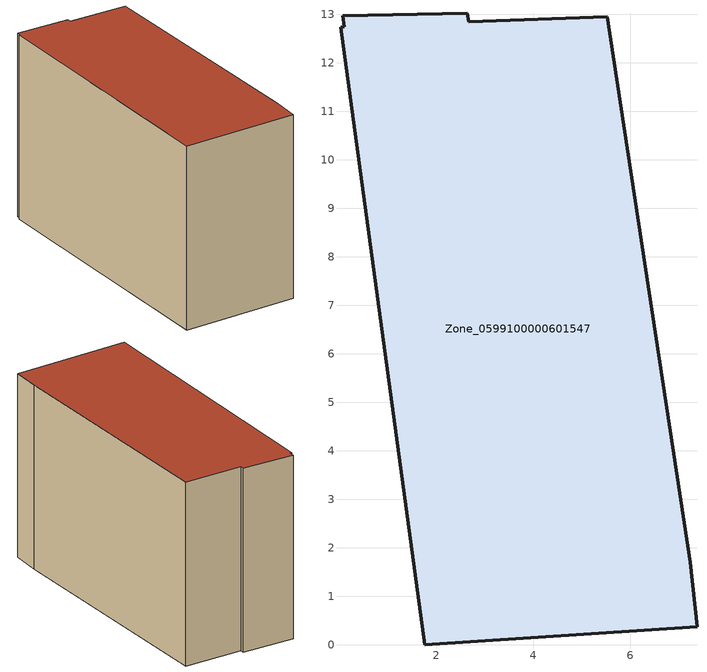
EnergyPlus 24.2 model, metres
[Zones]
Zone_0599100000601547
 floor ground (C_G): 5.53,12.96 7.24,1.7 7.38,0.38 1.77,0 0.03,12.74 0.11,12.74 0.07,12.97 2.65,13.03 2.67,12.84 z0
 wall outside (C_F): 7.38,0.38 7.24,1.7 5.53,12.96 2.67,12.84 2.65,13.03 0.07,12.97 0.11,12.74 0.03,12.74 1.77,0 7.38,0.38 z0:9.38
 roof outside (C_R): 7.24,1.7 5.53,12.96 2.67,12.84 2.65,13.03 0.07,12.97 0.11,12.74 0.03,12.74 1.77,0 7.38,0.38 z9.38
[BUILDING]
Pand.0599100000601547: North Axis=0; Terrain=City; Loads Convergence Tolerance Value=0.04; Temperature Convergence Tolerance Value=0.4; Solar Distribution=FullExterior; Maximum Number of Warmup Days=25; Minimum Number of Warmup Days=1
[Site:Location]
Rotterdam.The.Hague.AP_ZH_NLD Design_Conditions: Latitude=51.96; Longitude=4.45; Time Zone=1; Elevation=-4.5
[SITE:GROUNDTEMPERATURE:BUILDINGSURFACE]
18, 18, 18, 18, 18, 18, 18, 18, 18, 18, 18, 18
[MATERIAL] Thermal Absorptance=0.9; Solar Absorptance=0.7; Visible Absorptance=0.7
Name | Roughness | Thickness | Conductivity | Density | Specific Heat
G.TI.1946 | MediumSmooth | 0.15 | 1 | 540 | 1210
F.TI.1946 | Rough | 0.3 | 0.857143 | 1920 | 840
R.TI.1946 | MediumRough | 0.2 | 0.1 | 1500 | 1000
[CONSTRUCTION]
C_G: G.TI.1946
C_F: F.TI.1946
C_R: R.TI.1946
[ZONE]
Zone_0599100000601547: Type=1; Multiplier=1; Ceiling Height=Autocalculate; Volume=Autocalculate; Floor Area=autocalculate; Part of Total Floor Area=Yes
[ZONEINFILTRATION:DESIGNFLOWRATE]
Infil_Zone_0599100000601547: Zone or ZoneList or Space or SpaceList=Zone_0599100000601547; Schedule=AlwaysOn; Design Flow Rate Calculation Method=Flow/Area; Flow Rate per Floor Area=0.003; Constant Term Coefficient=1; Temperature Term Coefficient=0; Velocity Term Coefficient=0; Velocity Squared Term Coefficient=0
[HVACTEMPLATE:ZONE:IDEALLOADSAIRSYSTEM]
Zone_0599100000601547: Maximum Heating Supply Air Temperature=50; Minimum Cooling Supply Air Temperature=13; Maximum Heating Supply Air Humidity Ratio=0.0156; Minimum Cooling Supply Air Humidity Ratio=0.0077; Heating Limit=NoLimit; Cooling Limit=NoLimit; Dehumidification Control Type=ConstantSensibleHeatRatio; Cooling Sensible Heat Ratio=0.7; Dehumidification Setpoint=60; Humidification Control Type=None; Humidification Setpoint=30; Outdoor Air Method=None; Outdoor Air Flow Rate per Person=0.00944; Outdoor Air Flow Rate per Zone Floor Area=0; Outdoor Air Flow Rate per Zone=0; Demand Controlled Ventilation Type=None; Outdoor Air Economizer Type=NoEconomizer; Heat Recovery Type=None; Sensible Heat Recovery Effectiveness=0.7; Latent Heat Recovery Effectiveness=0.65
[ZONECONTROL:THERMOSTAT]
ThermostatControl_Zone_0599100000601547: Zone or ZoneList=Zone_0599100000601547; Control Type Schedule=DualSetpointControlType; Control 1=Thermostat_Zone_0599100000601547; Temperature Difference Between Cutout And Setpoint=0
[THERMOSTATSETPOINT:DUALSETPOINT]
Thermostat_Zone_0599100000601547: Heating Setpoint Temperature Schedule=HeatingSetpoint_Zone_0599100000601547; Cooling Setpoint Temperature Schedule=CoolingSetpoint_Zone_0599100000601547
[SCHEDULE:COMPACT]
HeatingSetpoint_Zone_0599100000601547: Through: 12/31, For: AllDays, Until: 24:00, 21
CoolingSetpoint_Zone_0599100000601547: Through: 12/31, For: AllDays, Until: 24:00, 24
DualSetpointControlType: Through: 12/31, For: AllDays, Until: 24:00, 4
AlwaysOn: Through: 12/31, For: AllDays, Until: 24:00, 1
